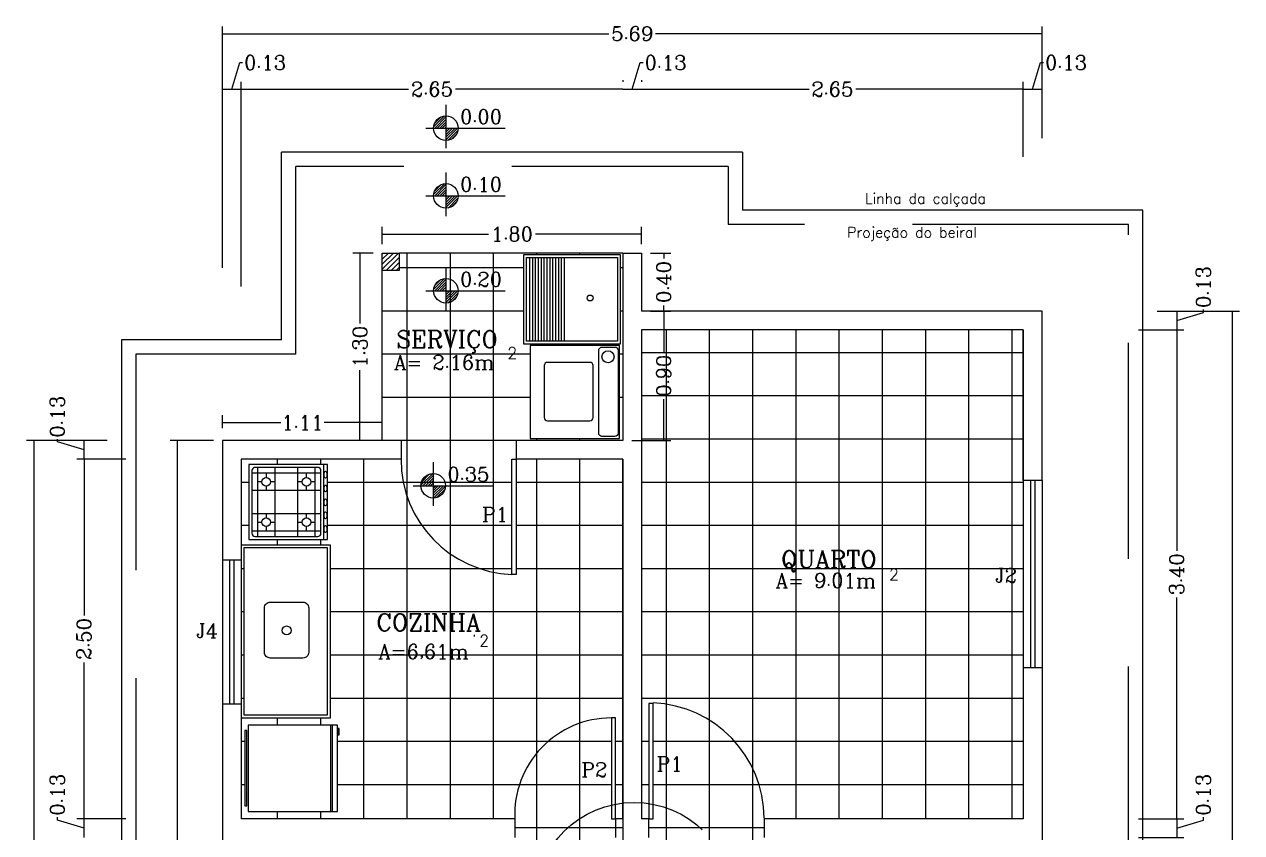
# Model space of a CAD drawing. Extents: x 359 to 444.1, y -24.8 to 1.
# Drawn here: x 359.03 to 367.49, y -4.57 to 1.05 of the extents above; entities that cross this region are included whole.
import ezdxf

# ---------------------------------------------------------------- set-up
doc = ezdxf.new("R2010")
doc.units = 0
doc.header["$LTSCALE"] = 20
doc.linetypes.add('DASHED2', pattern=[0.375, 0.25, -0.125])
doc.layers.get('0').update_dxf_attribs({"linetype": 'CONTINUOUS'})
doc.layers.get('DEFPOINTS').update_dxf_attribs({"linetype": 'CONTINUOUS'})
for name, color, linetype in [('CONCRETO', 5, 'CONTINUOUS'), ('COTAS', 244, 'CONTINUOUS'), ('JANELA', 5, 'CONTINUOUS'), ('PAREDE', 7, 'CONTINUOUS'), ('PILAR', 1, 'CONTINUOUS'), ('PISO', 30, 'CONTINUOUS'), ('PORTA', 1, 'CONTINUOUS'), ('PORTA2', 30, 'CONTINUOUS'), ('PROJEÇÃO', 30, 'DASHED2'), ('TEXTO', 1, 'CONTINUOUS'), ('VISTAP', 244, 'CONTINUOUS')]:
    doc.layers.add(name, color=color, linetype=linetype)
doc.styles.add('ROMANC', font='ROMANC.SHX')
doc.dimstyles.get("Standard").update_dxf_attribs({"dimtxt": 0.1, "dimasz": 0.18, "dimexe": 0.05, "dimexo": 0.0625, "dimgap": 0.01, "dimtad": 0, "dimzin": 0, "dimtxsty": 'ROMANC', "dimblk1": 'NONE', "dimblk2": 'NONE', "dimsah": 1, "dimcen": 0.09, "dimclrd": 30, "dimclre": 30, "dimazin": 3, "dimtfac": 1, "dimtdec": 4, "dimtofl": 0, "dimtmove": 0, "dimatfit": 3, "dimtolj": 1, "dimtzin": 0})

# ---------------------------------------------------------------- blocks, each defined once
blk = doc.blocks.new('*D117')
at = {"color": 30, "linetype": 'BYBLOCK'}
for p, q in [((402.8638, -7.5214), (403.434, -7.5214)), ((403.384, -7.5214), (403.384, -11.294)), ((403.384, -15.3914), (403.384, -11.6188)), ((402.8638, -15.3914), (403.434, -15.3914))]:
    blk.add_line(p, q, dxfattribs=at)
at = {"layer": 'DEFPOINTS', "color": 0, "linetype": 'BYBLOCK'}
for p in [(402.0638, -7.5214), (402.0638, -15.3914), (403.384, -15.3914)]:
    blk.add_point(p, dxfattribs=at)
at = {"color": 0, "linetype": 'BYBLOCK', "insert": (403.384, -11.4564), "char_height": 0.1, "attachment_point": 5, "rotation": 90, "style": 'ROMANC'}
blk.add_mtext('\\A1;7.87', dxfattribs=at)
blk = doc.blocks.new('_NONE')
at = {"color": 0, "linetype": 'BYBLOCK'}
blk.add_circle((0, 0), 0.25, dxfattribs=at)
blk = doc.blocks.new('*D123')
at = {"color": 30, "linetype": 'BYBLOCK'}
for p, q in [((395.521, -8.4214), (395.0143, -8.4214)), ((395.0643, -8.4214), (395.0643, -11.319)), ((395.0643, -14.5414), (395.0643, -11.6438)), ((395.521, -14.5414), (395.0143, -14.5414))]:
    blk.add_line(p, q, dxfattribs=at)
at = {"layer": 'DEFPOINTS', "color": 0, "linetype": 'BYBLOCK'}
for p in [(395.0643, -8.4214), (396.321, -8.4214), (396.321, -14.5414)]:
    blk.add_point(p, dxfattribs=at)
at = {"color": 0, "linetype": 'BYBLOCK', "insert": (395.0643, -11.4814), "char_height": 0.1, "attachment_point": 5, "rotation": 90, "style": 'ROMANC'}
blk.add_mtext('\\A1;6.12', dxfattribs=at)
blk = doc.blocks.new('*D122')
at = {"color": 30, "linetype": 'BYBLOCK'}
for p, q in [((395.2285, -8.4309), (395.2285, -8.4109)), ((395.4135, -8.4864), (395.2285, -8.4309)), ((395.5738, -8.4214), (395.3635, -8.4214)), ((395.4135, -8.5514), (395.4135, -8.4214))]:
    blk.add_line(p, q, dxfattribs=at)
at = {"layer": 'DEFPOINTS', "color": 0, "linetype": 'BYBLOCK'}
for p in [(395.4135, -8.4214), (396.3738, -8.4214), (396.5038, -8.5514)]:
    blk.add_point(p, dxfattribs=at)
at = {"color": 0, "linetype": 'BYBLOCK', "insert": (395.2285, -8.4009), "char_height": 0.1, "attachment_point": 4, "rotation": 90, "style": 'ROMANC'}
blk.add_mtext('\\A1;0.13', dxfattribs=at)
blk = doc.blocks.new('*D121')
at = {"color": 30, "linetype": 'BYBLOCK'}
for p, q in [((395.7038, -8.5514), (395.3635, -8.5514)), ((395.4135, -8.5514), (395.4135, -9.6369)), ((395.4135, -11.0472), (395.4135, -9.9617))]:
    blk.add_line(p, q, dxfattribs=at)
at = {"layer": 'DEFPOINTS', "color": 0, "linetype": 'BYBLOCK'}
for p in [(395.4135, -8.5514), (396.5038, -8.5514), (396.5038, -11.0472)]:
    blk.add_point(p, dxfattribs=at)
at = {"color": 0, "linetype": 'BYBLOCK', "insert": (395.4135, -9.7993), "char_height": 0.1, "attachment_point": 5, "rotation": 90, "style": 'ROMANC'}
blk.add_mtext('\\A1;2.50', dxfattribs=at)
blk = doc.blocks.new('*D120')
at = {"color": 30, "linetype": 'BYBLOCK'}
for p, q in [((395.2285, -11.0567), (395.2285, -11.0367)), ((395.4135, -11.1122), (395.2285, -11.0567)), ((395.7038, -11.0472), (395.3635, -11.0472)), ((395.4135, -11.1772), (395.4135, -11.0472))]:
    blk.add_line(p, q, dxfattribs=at)
at = {"layer": 'DEFPOINTS', "color": 0, "linetype": 'BYBLOCK'}
for p in [(395.4135, -11.0472), (396.5038, -11.0472), (396.5038, -11.1772)]:
    blk.add_point(p, dxfattribs=at)
at = {"color": 0, "linetype": 'BYBLOCK', "insert": (395.2285, -11.0267), "char_height": 0.1, "attachment_point": 4, "rotation": 90, "style": 'ROMANC'}
blk.add_mtext('\\A1;0.13', dxfattribs=at)
blk = doc.blocks.new('*D111')
at = {"color": 30, "linetype": 'BYBLOCK'}
for p, q in [((402.9993, -7.6514), (402.9993, -9.1869)), ((402.9993, -11.0472), (402.9993, -9.5117)), ((402.7338, -11.0472), (403.0493, -11.0472))]:
    blk.add_line(p, q, dxfattribs=at)
at = {"layer": 'DEFPOINTS', "color": 0, "linetype": 'BYBLOCK'}
for p in [(401.9338, -7.6514), (401.9338, -11.0472), (402.9993, -11.0472)]:
    blk.add_point(p, dxfattribs=at)
at = {"color": 0, "linetype": 'BYBLOCK', "insert": (402.9993, -9.3493), "char_height": 0.1, "attachment_point": 5, "rotation": 90, "style": 'ROMANC'}
blk.add_mtext('\\A1;3.40', dxfattribs=at)
blk = doc.blocks.new('*D93')
at = {"color": 30, "linetype": 'BYBLOCK'}
for p, q in [((396.5038, -5.9807), (397.6664, -5.9807)), ((399.1538, -5.9807), (397.9912, -5.9807)), ((399.1538, -5.9189), (399.1538, -5.9307))]:
    blk.add_line(p, q, dxfattribs=at)
at = {"layer": 'DEFPOINTS', "color": 0, "linetype": 'BYBLOCK'}
for p in [(399.1538, -5.9807), (399.1538, -7.1189), (396.5038, -8.5514)]:
    blk.add_point(p, dxfattribs=at)
at = {"color": 0, "linetype": 'BYBLOCK', "insert": (397.8288, -5.9807), "char_height": 0.1, "attachment_point": 5, "style": 'ROMANC'}
blk.add_mtext('\\A1;2.65', dxfattribs=at)
blk = doc.blocks.new('*D92')
at = {"color": 30, "linetype": 'BYBLOCK'}
for p, q in [((396.4388, -5.9807), (396.4943, -5.7957)), ((396.4943, -5.7957), (396.5143, -5.7957)), ((396.3738, -7.2214), (396.3738, -5.9307)), ((396.3738, -5.9807), (396.5038, -5.9807)), ((396.5038, -7.3514), (396.5038, -5.9307))]:
    blk.add_line(p, q, dxfattribs=at)
at = {"layer": 'DEFPOINTS', "color": 0, "linetype": 'BYBLOCK'}
for p in [(396.5038, -5.9807), (396.3738, -8.4214), (396.5038, -8.5514)]:
    blk.add_point(p, dxfattribs=at)
at = {"color": 0, "linetype": 'BYBLOCK', "insert": (396.5243, -5.7957), "char_height": 0.1, "attachment_point": 4, "style": 'ROMANC'}
blk.add_mtext('\\A1;0.13', dxfattribs=at)
blk = doc.blocks.new('*D87')
at = {"color": 30, "linetype": 'BYBLOCK'}
for p, q in [((396.3113, -8.4214), (396.01, -8.4214)), ((396.06, -8.4214), (396.06, -11.319)), ((396.06, -14.5414), (396.06, -11.6438)), ((396.3113, -14.5414), (396.01, -14.5414))]:
    blk.add_line(p, q, dxfattribs=at)
at = {"layer": 'DEFPOINTS', "color": 0, "linetype": 'BYBLOCK'}
for p in [(396.06, -8.4214), (396.3738, -8.4214), (396.3738, -14.5414)]:
    blk.add_point(p, dxfattribs=at)
at = {"color": 0, "linetype": 'BYBLOCK', "insert": (396.06, -11.4814), "char_height": 0.1, "attachment_point": 5, "rotation": 90, "style": 'ROMANC'}
blk.add_mtext('\\A1;6.12', dxfattribs=at)
blk = doc.blocks.new('*X22')
at = {"color": 0, "linetype": 'CONTINUOUS'}
for p, q in [((422.6177, -8.3639), (422.6993, -8.2823)), ((422.6213, -8.3426), (422.6779, -8.286)), ((422.6316, -8.3676), (422.703, -8.2962)), ((422.6493, -8.3676), (422.703, -8.3139)), ((422.667, -8.3676), (422.703, -8.3316)), ((422.6847, -8.3676), (422.703, -8.3493)), ((422.7023, -8.3676), (422.703, -8.3669)), ((422.703, -8.3846), (422.72, -8.3676)), ((422.703, -8.4023), (422.7377, -8.3676)), ((422.703, -8.42), (422.7554, -8.3676)), ((422.703, -8.4377), (422.773, -8.3676)), ((422.7053, -8.4531), (422.7884, -8.3699)), ((422.7261, -8.4499), (422.7853, -8.3908))]:
    blk.add_line(p, q, dxfattribs=at)
blk = doc.blocks.new('*D112')
at = {"color": 30, "linetype": 'BYBLOCK'}
for p, q in [((402.9993, -11.0472), (402.9993, -11.1772)), ((402.9993, -11.1122), (403.1843, -11.0567)), ((403.1843, -11.0567), (403.1843, -11.0367)), ((402.7338, -11.1772), (403.0493, -11.1772))]:
    blk.add_line(p, q, dxfattribs=at)
at = {"layer": 'DEFPOINTS', "color": 0, "linetype": 'BYBLOCK'}
for p in [(401.9338, -11.0472), (401.9338, -11.1772), (402.9993, -11.1772)]:
    blk.add_point(p, dxfattribs=at)
at = {"color": 0, "linetype": 'BYBLOCK', "insert": (403.1843, -11.0267), "char_height": 0.1, "attachment_point": 4, "rotation": 90, "style": 'ROMANC'}
blk.add_mtext('\\A1;0.13', dxfattribs=at)
blk = doc.blocks.new('*D97')
at = {"color": 30, "linetype": 'BYBLOCK'}
for p, q in [((396.3738, -7.2214), (396.3738, -5.5462)), ((402.0638, -6.3214), (402.0638, -5.5462)), ((396.3738, -5.5962), (399.0564, -5.5962)), ((402.0638, -5.5962), (399.3812, -5.5962))]:
    blk.add_line(p, q, dxfattribs=at)
at = {"layer": 'DEFPOINTS', "color": 0, "linetype": 'BYBLOCK'}
for p in [(402.0638, -5.5962), (402.0638, -7.5214), (396.3738, -8.4214)]:
    blk.add_point(p, dxfattribs=at)
at = {"color": 0, "linetype": 'BYBLOCK', "insert": (399.2188, -5.5962), "char_height": 0.1, "attachment_point": 5, "style": 'ROMANC'}
blk.add_mtext('\\A1;5.69', dxfattribs=at)
blk = doc.blocks.new('*D95')
at = {"color": 30, "linetype": 'BYBLOCK'}
for p, q in [((399.2838, -5.9807), (400.4464, -5.9807)), ((401.9338, -5.9807), (400.7712, -5.9807)), ((401.9338, -6.4514), (401.9338, -5.9307))]:
    blk.add_line(p, q, dxfattribs=at)
at = {"layer": 'DEFPOINTS', "color": 0, "linetype": 'BYBLOCK'}
for p in [(401.9338, -5.9807), (399.2838, -7.1189), (401.9338, -7.6514)]:
    blk.add_point(p, dxfattribs=at)
at = {"color": 0, "linetype": 'BYBLOCK', "insert": (400.6088, -5.9807), "char_height": 0.1, "attachment_point": 5, "style": 'ROMANC'}
blk.add_mtext('\\A1;2.65', dxfattribs=at)
blk = doc.blocks.new('*D124')
at = {"color": 30, "linetype": 'BYBLOCK'}
for p, q in [((399.3463, -7.5214), (399.4878, -7.5214)), ((399.4378, -7.5214), (399.4378, -7.809)), ((399.4378, -8.4214), (399.4378, -8.1338)), ((399.2163, -8.4214), (399.4878, -8.4214))]:
    blk.add_line(p, q, dxfattribs=at)
at = {"layer": 'DEFPOINTS', "color": 0, "linetype": 'BYBLOCK'}
for p in [(399.2838, -7.5214), (399.1538, -8.4214), (399.4378, -8.4214)]:
    blk.add_point(p, dxfattribs=at)
at = {"color": 0, "linetype": 'BYBLOCK', "insert": (399.4378, -7.9714), "char_height": 0.1, "attachment_point": 5, "rotation": 90, "style": 'ROMANC'}
blk.add_mtext('\\A1;0.90', dxfattribs=at)
blk = doc.blocks.new('*X61')
at = {"color": 0, "linetype": 'CONTINUOUS'}
for p, q in [((422.3493, -6.8646), (422.4623, -6.7515)), ((422.3493, -6.8292), (422.4269, -6.7515)), ((422.3493, -6.7938), (422.3916, -6.7515)), ((422.3493, -6.7585), (422.3562, -6.7515)), ((422.3776, -6.8715), (422.4693, -6.7799)), ((422.413, -6.8715), (422.4693, -6.8153)), ((422.4484, -6.8715), (422.4693, -6.8506))]:
    blk.add_line(p, q, dxfattribs=at)
blk = doc.blocks.new('*D94')
at = {"color": 30, "linetype": 'BYBLOCK'}
for p, q in [((399.2188, -5.9807), (399.2743, -5.7957)), ((399.2743, -5.7957), (399.2943, -5.7957)), ((399.1538, -5.9807), (399.2838, -5.9807)), ((399.2838, -5.9189), (399.2838, -5.9307))]:
    blk.add_line(p, q, dxfattribs=at)
at = {"layer": 'DEFPOINTS', "color": 0, "linetype": 'BYBLOCK'}
for p in [(399.2838, -5.9807), (399.1538, -7.1189), (399.2838, -7.1189)]:
    blk.add_point(p, dxfattribs=at)
at = {"color": 0, "linetype": 'BYBLOCK', "insert": (399.3043, -5.7957), "char_height": 0.1, "attachment_point": 4, "style": 'ROMANC'}
blk.add_mtext('\\A1;0.13', dxfattribs=at)
blk = doc.blocks.new('*D91')
at = {"color": 30, "linetype": 'BYBLOCK'}
for p, q in [((396.3738, -8.3351), (396.3738, -8.2457)), ((397.4838, -8.3351), (397.4838, -8.2457)), ((396.3738, -8.2957), (396.7783, -8.2957)), ((397.4838, -8.2957), (397.0793, -8.2957))]:
    blk.add_line(p, q, dxfattribs=at)
at = {"layer": 'DEFPOINTS', "color": 0, "linetype": 'BYBLOCK'}
for p in [(397.4838, -8.2957), (396.3738, -8.3976), (397.4838, -8.3976)]:
    blk.add_point(p, dxfattribs=at)
at = {"color": 0, "linetype": 'BYBLOCK', "insert": (396.9288, -8.2957), "char_height": 0.1, "attachment_point": 5, "style": 'ROMANC'}
blk.add_mtext('\\A1;1.11', dxfattribs=at)
blk = doc.blocks.new('*D90')
at = {"color": 30, "linetype": 'BYBLOCK'}
for p, q in [((397.4838, -7.0564), (397.4838, -6.9375)), ((397.4838, -6.9875), (398.2214, -6.9875)), ((399.2838, -6.9875), (398.5462, -6.9875)), ((399.2838, -7.0564), (399.2838, -6.9375))]:
    blk.add_line(p, q, dxfattribs=at)
at = {"layer": 'DEFPOINTS', "color": 0, "linetype": 'BYBLOCK'}
for p in [(399.2838, -6.9875), (397.4838, -7.1189), (399.2838, -7.1189)]:
    blk.add_point(p, dxfattribs=at)
at = {"color": 0, "linetype": 'BYBLOCK', "insert": (398.3838, -6.9875), "char_height": 0.1, "attachment_point": 5, "style": 'ROMANC'}
blk.add_mtext('\\A1;1.80', dxfattribs=at)
blk = doc.blocks.new('*D89')
at = {"color": 30, "linetype": 'BYBLOCK'}
for p, q in [((399.3463, -7.1189), (399.4871, -7.1189)), ((399.4371, -7.1189), (399.4371, -7.1578)), ((399.4371, -7.5214), (399.4371, -7.4825)), ((399.3463, -7.5214), (399.4871, -7.5214))]:
    blk.add_line(p, q, dxfattribs=at)
at = {"layer": 'DEFPOINTS', "color": 0, "linetype": 'BYBLOCK'}
for p in [(399.2838, -7.1189), (399.2838, -7.5214), (399.4371, -7.5214)]:
    blk.add_point(p, dxfattribs=at)
at = {"color": 0, "linetype": 'BYBLOCK', "insert": (399.4371, -7.3202), "char_height": 0.1, "attachment_point": 5, "rotation": 90, "style": 'ROMANC'}
blk.add_mtext('\\A1;0.40', dxfattribs=at)
blk = doc.blocks.new('*D88')
at = {"color": 30, "linetype": 'BYBLOCK'}
for p, q in [((397.4213, -7.1189), (397.2781, -7.1189)), ((397.3281, -7.1189), (397.3281, -7.6078)), ((397.3281, -8.4214), (397.3281, -7.9325)), ((397.4213, -8.4214), (397.2781, -8.4214))]:
    blk.add_line(p, q, dxfattribs=at)
at = {"layer": 'DEFPOINTS', "color": 0, "linetype": 'BYBLOCK'}
for p in [(397.3281, -7.1189), (397.4838, -7.1189), (397.4838, -8.4214)]:
    blk.add_point(p, dxfattribs=at)
at = {"color": 0, "linetype": 'BYBLOCK', "insert": (397.3281, -7.7702), "char_height": 0.1, "attachment_point": 5, "rotation": 90, "style": 'ROMANC'}
blk.add_mtext('\\A1;1.30', dxfattribs=at)
blk = doc.blocks.new('*X23')
at = {"color": 0, "linetype": 'CONTINUOUS'}
for p, q in [((422.7061, -7.0027), (422.7799, -6.9289)), ((422.7128, -7.0137), (422.7908, -6.9356)), ((422.7132, -6.9779), (422.755, -6.9361)), ((422.7305, -7.0137), (422.7908, -6.9533)), ((422.7482, -7.0137), (422.7908, -6.971)), ((422.7658, -7.0137), (422.7908, -6.9887)), ((422.7835, -7.0137), (422.7908, -7.0064)), ((422.7908, -7.024), (422.8012, -7.0137)), ((422.7908, -7.0417), (422.8189, -7.0137)), ((422.7908, -7.0594), (422.8365, -7.0137)), ((422.7908, -7.0771), (422.8542, -7.0137)), ((422.7908, -7.0947), (422.8719, -7.0137)), ((422.8054, -7.0979), (422.875, -7.0282)), ((422.8329, -7.088), (422.8652, -7.0557))]:
    blk.add_line(p, q, dxfattribs=at)
blk = doc.blocks.new('*D110')
at = {"color": 30, "linetype": 'BYBLOCK'}
for p, q in [((403.1843, -7.5309), (403.1843, -7.5109)), ((402.8638, -7.5214), (403.0493, -7.5214)), ((402.9993, -7.5214), (402.9993, -7.6514)), ((402.9993, -7.5864), (403.1843, -7.5309)), ((402.7338, -7.6514), (403.0493, -7.6514))]:
    blk.add_line(p, q, dxfattribs=at)
at = {"layer": 'DEFPOINTS', "color": 0, "linetype": 'BYBLOCK'}
for p in [(402.0638, -7.5214), (401.9338, -7.6514), (402.9993, -7.6514)]:
    blk.add_point(p, dxfattribs=at)
at = {"color": 0, "linetype": 'BYBLOCK', "insert": (403.1843, -7.5009), "char_height": 0.1, "attachment_point": 4, "rotation": 90, "style": 'ROMANC'}
blk.add_mtext('\\A1;0.13', dxfattribs=at)
blk = doc.blocks.new('*D96')
at = {"color": 30, "linetype": 'BYBLOCK'}
for p, q in [((401.9988, -5.9807), (402.0543, -5.7957)), ((402.0543, -5.7957), (402.0743, -5.7957)), ((401.9338, -5.9807), (402.0638, -5.9807)), ((402.0638, -6.3214), (402.0638, -5.9307))]:
    blk.add_line(p, q, dxfattribs=at)
at = {"layer": 'DEFPOINTS', "color": 0, "linetype": 'BYBLOCK'}
for p in [(402.0638, -5.9807), (402.0638, -7.5214), (401.9338, -7.6514)]:
    blk.add_point(p, dxfattribs=at)
at = {"color": 0, "linetype": 'BYBLOCK', "insert": (402.0843, -5.7957), "char_height": 0.1, "attachment_point": 4, "style": 'ROMANC'}
blk.add_mtext('\\A1;0.13', dxfattribs=at)

msp = doc.modelspace()

# ---------------------------------------------------------------- linework, layer by layer
at = {"layer": 'CONCRETO', "color": 244, "linetype": 'CONTINUOUS', "ltscale": 0.2}
for p, q in [((364.0192, 0.1578), (360.8192, 0.1578)), ((360.8192, -1.1447), (360.8192, 0.1578)), ((364.0192, 0.1578), (364.0192, -0.2447)), ((366.7992, -0.2447), (364.0192, -0.2447)), ((366.7992, -9.5147), (366.7992, -0.2447)), ((359.7092, -1.1447), (359.7092, -8.6647)), ((360.8192, -1.1447), (359.7092, -1.1447))]:
    msp.add_line(p, q, dxfattribs=at)
at = {"layer": 'DEFPOINTS', "color": 0, "linetype": 'BYBLOCK'}
for p in [(363.1892, -1.0747), (366.0992, -2.1347), (366.0992, -2.1347), (365.9692, -2.3647), (365.9692, -2.3647), (363.3192, -2.3747), (365.9692, -4.4662)]:
    msp.add_point(p, dxfattribs=at)
at = {"layer": 'JANELA', "color": 244}
for p, q in [((365.9692, -2.1222), (365.9692, -3.4222)), ((366.0992, -2.1222), (366.0992, -3.4222)), ((360.4092, -2.674), (360.4092, -3.674)), ((360.5392, -2.674), (360.5392, -3.674))]:
    msp.add_line(p, q, dxfattribs=at)
at = {"layer": 'JANELA', "color": 1}
for p, q in [((366.0192, -2.1222), (366.0192, -3.4222)), ((366.0492, -2.1222), (366.0492, -3.4222)), ((360.4592, -2.674), (360.4592, -3.674)), ((360.4892, -2.674), (360.4892, -3.674))]:
    msp.add_line(p, q, dxfattribs=at)
at = {"layer": 'JANELA', "color": 30}
for p, q in [((360.5586, -2.7347), (360.5392, -2.7347)), ((360.5586, -3.0347), (360.5392, -3.0347)), ((360.5586, -3.3347), (360.5392, -3.3347)), ((360.5586, -3.6347), (360.5392, -3.6347)), ((360.5642, -3.9347), (360.5392, -3.9347)), ((363.1892, -3.9347), (363.1392, -3.9347)), ((363.3692, -3.9347), (363.3192, -3.9347)), ((360.5642, -4.2347), (360.5392, -4.2347)), ((363.1892, -4.2347), (363.1392, -4.2347)), ((363.3692, -4.2347), (363.3192, -4.2347))]:
    msp.add_line(p, q, dxfattribs=at)
at = {"layer": 'PAREDE', "color": 30}
for p, q in [((362.5892, -0.5422), (362.5892, -0.5521)), ((362.8892, -0.5422), (362.8892, -0.5521)), ((362.5892, -1.1749), (362.5892, -1.1847)), ((362.8892, -1.1749), (362.8892, -1.1847)), ((362.5892, -1.8293), (362.5892, -1.8447)), ((362.8892, -1.8293), (362.8892, -1.8447)), ((360.7892, -3.7698), (360.7892, -3.8199)), ((361.0892, -3.7698), (361.0892, -3.8199)), ((360.7892, -4.4199), (360.7892, -4.4704)), ((361.0892, -4.4199), (361.0892, -4.4704))]:
    msp.add_line(p, q, dxfattribs=at)
at = {"layer": 'PAREDE', "linetype": 'CONTINUOUS'}
for p, q in [((363.1892, -0.5422), (363.3192, -0.5422)), ((363.3192, -0.5422), (363.3192, -0.9447)), ((366.0992, -3.4222), (366.0992, -5.4013))]:
    msp.add_line(p, q, dxfattribs=at)
at = {"layer": 'PAREDE'}
for p, q in [((363.1892, -0.5422), (363.1892, -1.8447)), ((363.1892, -0.9447), (363.1892, -0.9447)), ((366.0992, -0.9447), (363.3192, -0.9447)), ((366.0992, -2.1222), (366.0992, -0.9447)), ((363.3192, -1.0747), (363.3192, -4.4704)), ((365.9692, -1.0747), (363.3192, -1.0747)), ((365.9692, -1.0747), (365.9692, -2.1222)), ((365.9692, -2.1222), (365.9692, -1.0747)), ((360.4092, -1.8447), (360.4092, -2.674)), ((361.6492, -1.8447), (360.4092, -1.8447)), ((361.6492, -1.8447), (361.6492, -1.9747)), ((362.4492, -1.8447), (362.4492, -1.9747)), ((363.1892, -1.8447), (362.4492, -1.8447)), ((361.6492, -1.9747), (360.5392, -1.9747)), ((360.5392, -1.9747), (360.5392, -2.674)), ((363.1892, -1.9747), (362.4492, -1.9747)), ((363.1892, -1.9747), (363.1892, -4.4704)), ((366.0992, -2.1222), (365.9692, -2.1222)), ((360.5392, -2.674), (360.4092, -2.674)), ((365.9692, -3.4222), (365.9692, -4.4704)), ((366.0992, -3.4222), (365.9692, -3.4222)), ((360.5392, -3.674), (360.4092, -3.674)), ((360.4092, -3.674), (360.4092, -7.9647)), ((360.5392, -3.674), (360.5392, -4.4704)), ((362.4392, -4.4704), (360.5392, -4.4704)), ((362.4392, -4.4704), (362.4392, -4.6004)), ((363.1892, -4.4704), (363.1392, -4.4704)), ((363.1392, -4.4704), (363.1392, -4.6004)), ((363.3692, -4.4704), (363.3192, -4.4704)), ((363.3692, -4.6004), (363.3692, -4.4704)), ((364.1692, -4.4704), (364.1692, -4.6004)), ((364.2192, -4.4704), (364.1692, -4.4704)), ((364.2192, -4.4704), (364.2192, -4.4704)), ((364.2192, -4.4704), (364.2192, -4.4704)), ((365.9692, -4.4704), (364.2192, -4.4704))]:
    msp.add_line(p, q, dxfattribs=at)
at = {"layer": 'PAREDE', "color": 7, "linetype": 'CONTINUOUS'}
msp.add_line((363.1892, -4.4704), (363.1892, -1.9747), dxfattribs=at)
at = {"layer": 'PILAR', "color": 1, "linetype": 'CONTINUOUS'}
for p, q in [((361.5192, -0.5422), (361.6392, -0.5422)), ((361.5192, -0.6622), (361.5192, -0.5422)), ((361.6392, -0.6622), (361.6392, -0.5422)), ((361.5192, -0.6622), (361.6392, -0.6622))]:
    msp.add_line(p, q, dxfattribs=at)
at = {"layer": 'PISO'}
for p, q in [((363.1892, -0.5422), (361.6392, -0.5422)), ((362.5013, -0.6447), (361.6392, -0.6447)), ((363.1892, -0.6447), (363.1715, -0.6447)), ((362.5013, -0.9447), (361.5192, -0.9447)), ((363.1892, -0.9447), (363.1715, -0.9447)), ((362.5459, -1.2447), (361.5192, -1.2447)), ((363.1892, -1.2447), (363.1666, -1.2447)), ((362.5459, -1.5447), (361.5192, -1.5447)), ((363.1892, -1.5447), (363.1666, -1.5447)), ((362.4492, -1.8447), (361.6492, -1.8447)), ((362.1592, -3.2061), (362.1592, -3.1944))]:
    msp.add_line(p, q, dxfattribs=at)
at = {"layer": 'PISO', "color": 30}
for p, q in [((361.6892, -0.5422), (361.6892, -4.4704)), ((361.9892, -0.5422), (361.9892, -4.4704)), ((362.2892, -0.5422), (362.2892, -4.4704)), ((363.4892, -1.0747), (363.4892, -8.6847)), ((363.7892, -1.0747), (363.7892, -8.6847)), ((364.0892, -1.0747), (364.0892, -8.6847)), ((364.3892, -1.0747), (364.3892, -4.4704)), ((364.6892, -1.0747), (364.6892, -4.4704)), ((364.9892, -1.0747), (364.9892, -4.4704)), ((365.2892, -1.0747), (365.2892, -4.4704)), ((365.5892, -1.0747), (365.5892, -4.4704)), ((365.8892, -1.0747), (365.8892, -4.4704)), ((365.9692, -1.2347), (363.3192, -1.2347)), ((365.9692, -1.5347), (363.3192, -1.5347)), ((365.9692, -1.8347), (363.3192, -1.8347)), ((360.7892, -1.9747), (360.7892, -2.0108)), ((361.0892, -1.9747), (361.0892, -2.0108)), ((361.3892, -1.9747), (361.3892, -4.4704)), ((361.3892, -1.9747), (361.3892, -4.4704)), ((362.5892, -1.9747), (362.5892, -8.8147)), ((362.8892, -1.9747), (362.8892, -8.8147)), ((363.1892, -1.9747), (363.1892, -5.5004)), ((360.5933, -2.1347), (360.5392, -2.1347)), ((362.4192, -2.1347), (361.1383, -2.1347)), ((363.1892, -2.1347), (362.4492, -2.1347)), ((365.9692, -2.1347), (363.3192, -2.1347)), ((360.5933, -2.4347), (360.5392, -2.4347)), ((362.4192, -2.4347), (361.1383, -2.4347)), ((363.1892, -2.4347), (362.4492, -2.4347)), ((365.9692, -2.4347), (363.3192, -2.4347)), ((360.7892, -2.5308), (360.7892, -2.5698)), ((361.0892, -2.5308), (361.0892, -2.5698)), ((362.4192, -2.7347), (361.1586, -2.7347)), ((363.1892, -2.7347), (362.4492, -2.7347)), ((365.9692, -2.7347), (363.3192, -2.7347)), ((363.1892, -3.0347), (361.1586, -3.0347)), ((365.9692, -3.0347), (363.3192, -3.0347)), ((363.1892, -3.3347), (361.1586, -3.3347)), ((365.9692, -3.3347), (363.3192, -3.3347)), ((363.1892, -3.6347), (361.1586, -3.6347)), ((365.9692, -3.6347), (363.3192, -3.6347)), ((363.1092, -3.9347), (361.2076, -3.9347)), ((365.9692, -3.9347), (363.3992, -3.9347)), ((363.1092, -4.2347), (361.2076, -4.2347)), ((365.9692, -4.2347), (363.3992, -4.2347)), ((363.1892, -4.5347), (362.4392, -4.5347)), ((364.1692, -4.5347), (363.3692, -4.5347))]:
    msp.add_line(p, q, dxfattribs=at)
at = {"layer": 'PISO', "color": 30, "linetype": 'CONTINUOUS'}
msp.add_line((361.5192, -1.8447), (361.5192, -0.6622), dxfattribs=at)
at = {"layer": 'PORTA'}
for points in [[(362.4192, -1.9747), (362.4492, -1.9747), (362.4492, -2.7747), (362.4192, -2.7747)], [(363.3992, -3.6704), (363.3692, -3.6704), (363.3692, -4.4704), (363.3992, -4.4704)], [(363.1092, -4.4704), (363.1392, -4.4704), (363.1392, -3.7704), (363.1092, -3.7704)]]:
    msp.add_lwpolyline(points, close=True, dxfattribs=at)
at = {"layer": 'PORTA2'}
for centre, start, end in [((362.4498, -1.9747), 180, 267.81062), ((363.3686, -4.4668), 0, 87.81062)]:
    msp.add_arc(centre, 0.8006, start, end, dxfattribs=at)
at = {"layer": 'PORTA2', "color": 30}
msp.add_arc((363.1092, -4.4411), 0.6706, 90, 182.5089, dxfattribs=at)
at = {"layer": 'PROJEÇÃO', "color": 30, "linetype": 'DASHED2', "ltscale": 0.3}
for p, q in [((363.9192, 0.0578), (360.9192, 0.0578)), ((360.9192, -1.2447), (360.9192, 0.0578)), ((363.9192, 0.0578), (363.9192, -0.3447)), ((366.6992, -0.3447), (363.9192, -0.3447)), ((366.6992, -9.4147), (366.6992, -0.3447)), ((359.8092, -1.2447), (359.8092, -8.5647)), ((360.9192, -1.2447), (359.8092, -1.2447))]:
    msp.add_line(p, q, dxfattribs=at)
at = {"layer": 'PROJEÇÃO', "linetype": 'DASHED2', "ltscale": 0.3}
msp.add_circle((363.267, -5.0424), 0.685, dxfattribs=at)
at = {"layer": 'TEXTO', "color": 1, "linetype": 'CONTINUOUS'}
for p, q in [((361.9608, 0.488), (361.9608, 0.1851)), ((361.8208, 0.3249), (362.3729, 0.3249)), ((361.9608, 0.0179), (361.9608, -0.285)), ((361.8208, -0.1452), (362.3729, -0.1452)), ((361.873, -1.9952), (361.873, -2.2981)), ((361.733, -2.1583), (362.2851, -2.1583))]:
    msp.add_line(p, q, dxfattribs=at)
at = {"layer": 'TEXTO', "linetype": 'CONTINUOUS'}
for p, q in [((361.9608, -0.6412), (361.9608, -0.9441)), ((361.8208, -0.8043), (362.3729, -0.8043))]:
    msp.add_line(p, q, dxfattribs=at)
at = {"layer": 'TEXTO', "color": 1, "linetype": 'CONTINUOUS'}
for centre in [(361.9608, 0.3249), (361.9608, -0.1452), (361.873, -2.1583)]:
    msp.add_circle(centre, 0.0854, dxfattribs=at)
at = {"layer": 'TEXTO', "linetype": 'CONTINUOUS'}
msp.add_circle((361.9608, -0.8043), 0.0854, dxfattribs=at)
at = {"layer": 'VISTAP', "color": 244, "linetype": 'CONTINUOUS'}
for p, q in [((362.5213, -0.5721), (363.1515, -0.5721)), ((362.5213, -1.1549), (362.5213, -0.5721)), ((362.5413, -0.5721), (362.5413, -1.1549)), ((362.5613, -0.5721), (362.5613, -1.1549)), ((362.5813, -0.5721), (362.5813, -1.1549)), ((362.6013, -0.5721), (362.6013, -1.1549)), ((362.6213, -0.5721), (362.6213, -1.1549)), ((362.6413, -0.5721), (362.6413, -1.1549)), ((362.6613, -0.5721), (362.6613, -1.1549)), ((362.6813, -0.5721), (362.6813, -1.1549)), ((362.7013, -0.5721), (362.7013, -1.1549)), ((362.7213, -0.5721), (362.7213, -1.1549)), ((362.7413, -0.5721), (362.7413, -1.1549)), ((362.7613, -0.5721), (362.7613, -1.1549)), ((362.7813, -0.5721), (362.7813, -1.1549)), ((363.1515, -0.5721), (363.1515, -1.1549)), ((363.1515, -1.1549), (362.5213, -1.1549)), ((361.1383, -2.0108), (360.5933, -2.0108)), ((360.5933, -2.0108), (360.5933, -2.5308)), ((361.1133, -2.5308), (361.1133, -2.0108)), ((361.1383, -2.5308), (361.1383, -2.0108)), ((360.6133, -2.0533), (360.6133, -2.4883)), ((361.0933, -2.0708), (360.6133, -2.0708)), ((361.0708, -2.0308), (360.6358, -2.0308)), ((360.6533, -2.0308), (360.6533, -2.5108)), ((360.7133, -2.0708), (360.7133, -2.1008)), ((360.7733, -2.0308), (360.7733, -2.5108)), ((360.9333, -2.5108), (360.9333, -2.0308)), ((360.9933, -2.1008), (360.9933, -2.0708)), ((361.0533, -2.5108), (361.0533, -2.0308)), ((361.0933, -2.4883), (361.0933, -2.0533)), ((361.0933, -2.1908), (360.6133, -2.1908)), ((360.6833, -2.1308), (360.6533, -2.1308)), ((360.7133, -2.1608), (360.7133, -2.1908)), ((360.7733, -2.1308), (360.7433, -2.1308)), ((360.9633, -2.1308), (360.9333, -2.1308)), ((360.9933, -2.1908), (360.9933, -2.1608)), ((361.0533, -2.1308), (361.0233, -2.1308)), ((360.6133, -2.3508), (361.0933, -2.3508)), ((360.7133, -2.3508), (360.7133, -2.3808)), ((360.9933, -2.3808), (360.9933, -2.3508)), ((360.6533, -2.4108), (360.6833, -2.4108)), ((360.7133, -2.4408), (360.7133, -2.4708)), ((360.7433, -2.4108), (360.7733, -2.4108)), ((360.9333, -2.4108), (360.9633, -2.4108)), ((360.9933, -2.4708), (360.9933, -2.4408)), ((361.0233, -2.4108), (361.0533, -2.4108)), ((360.5933, -2.5308), (361.1383, -2.5308)), ((360.6133, -2.4708), (361.0933, -2.4708)), ((360.6358, -2.5108), (361.0708, -2.5108)), ((361.1586, -2.5698), (360.5386, -2.5698)), ((361.1586, -3.7698), (361.1586, -2.5698)), ((360.5386, -3.7698), (361.1586, -3.7698)), ((360.5876, -3.8199), (360.5876, -4.4199)), ((361.2076, -3.8199), (360.5876, -3.8199)), ((361.1625, -4.4199), (361.1625, -3.8199)), ((361.1725, -4.4199), (361.1725, -3.8199)), ((361.2076, -4.4199), (361.2076, -3.8199)), ((360.5876, -4.4199), (361.2076, -4.4199))]:
    msp.add_line(p, q, dxfattribs=at)
for points in [[(362.5013, -1.1749), (362.5013, -0.5521), (363.1715, -0.5521), (363.1715, -1.1749)], [(363.1666, -1.8293), (363.1666, -1.1847), (362.5459, -1.1847), (362.5459, -1.8293)], [(360.5586, -3.7498), (361.1386, -3.7498), (361.1386, -2.5898), (360.5586, -2.5898)], [(360.5797, -4.3808), (360.5797, -3.8572), (360.5642, -3.8572), (360.5642, -4.3808)], [(361.2096, -3.843), (361.2096, -3.8886), (361.2198, -3.8886), (361.2198, -3.843)]]:
    msp.add_lwpolyline(points, close=True, dxfattribs=at)
for points in [[(363.1561, -1.2177), (363.1561, -1.7936, -0.414214), (363.1336, -1.8161), (363.0442, -1.8161, -0.414214), (363.0217, -1.7936), (363.0217, -1.2177, -0.414214), (363.0442, -1.1952), (363.1336, -1.1952, -0.414214)], [(362.6438, -1.3239), (362.6438, -1.6845, 0.414214), (362.6663, -1.707), (362.96, -1.707, 0.414214), (362.9825, -1.6845), (362.9825, -1.3239, 0.414214), (362.96, -1.3014), (362.6663, -1.3014, 0.414214)], [(360.968, -3.355), (360.7416, -3.355, -0.414214), (360.7016, -3.315), (360.7016, -3.006, -0.414214), (360.7416, -2.966), (360.968, -2.966, -0.414214), (361.008, -3.006), (361.008, -3.315, -0.414214)]]:
    msp.add_lwpolyline(points, format="xyb", close=True, dxfattribs=at)
for centre, radius in [((362.9619, -0.8544), 0.0202), ((363.0861, -1.2623), 0.042), ((360.7133, -2.1308), 0.03), ((360.9933, -2.1308), 0.03), ((360.7133, -2.4108), 0.03), ((360.9933, -2.4108), 0.03), ((360.8548, -3.1632), 0.031)]:
    msp.add_circle(centre, radius, dxfattribs=at)
for centre, start, end in [((360.6358, -2.0533), 90, 180), ((361.0708, -2.0533), 0, 90), ((360.6358, -2.4883), 180, 270), ((361.0708, -2.4883), 270, 360)]:
    msp.add_arc(centre, 0.0225, start, end, dxfattribs=at)
for centre in [(361.1242, -2.081), (361.1242, -2.1771), (361.1242, -2.2731), (361.1242, -2.3643), (361.1242, -2.4579)]:
    msp.add_ellipse(centre, major_axis=(0, 0.024), ratio=0.400522, dxfattribs=at)

# ---------------------------------------------------------------- block references
at = {"layer": 'PILAR', "linetype": 'CONTINUOUS'}
msp.add_blockref('*X61', (-60.83, 6.2094), dxfattribs=at)
at = {"layer": 'TEXTO', "linetype": 'CONTINUOUS'}
for name, p in [('*X23', (-60.83, 7.3386)), ('*X23', (-60.83, 6.8684)), ('*X23', (-60.83, 6.2094)), ('*X22', (-60.83, 6.2094))]:
    msp.add_blockref(name, p, dxfattribs=at)

# ---------------------------------------------------------------- texts
at = {"layer": 'TEXTO', "color": 1, "linetype": 'CONTINUOUS', "style": 'ROMANC'}
for s, p in [('0.00', (362.059, 0.3545)), ('0.10', (362.059, -0.1156)), ('0.35', (361.9712, -2.1286))]:
    msp.add_text(s, height=0.1, dxfattribs=at).set_placement(p)
at = {"layer": 'TEXTO', "color": 244, "ltscale": 0.3, "style": 'ROMANC'}
for s, p in [('Linha da calçada', (364.8702, -0.1994)), ('Projeção do beiral', (364.7465, -0.4342))]:
    msp.add_text(s, height=0.072, dxfattribs=at).set_placement(p)
at = {"layer": 'TEXTO', "linetype": 'CONTINUOUS', "style": 'ROMANC'}
msp.add_text('0.20', height=0.1, dxfattribs=at).set_placement((362.059, -0.7747))
at = {"layer": 'TEXTO', "ltscale": 0.3, "style": 'ROMANC'}
for s, height, p in [('SERVIÇO', 0.12, (361.6165, -1.2006)), ('A= 2.16m', 0.1, (361.6003, -1.3514)), ('2', 0.08, (362.3872, -1.2768)), ('QUARTO', 0.12, (364.2878, -2.7286)), ('A= 9.01m', 0.1, (364.2496, -2.8663)), ('2', 0.08, (365.0364, -2.8151)), ('J2', 0.1, (365.7748, -2.8299)), ('COZINHA', 0.12, (361.4779, -3.1674)), ('2', 0.08, (362.192, -3.2743)), ('A=6,61m', 0.1, (361.4905, -3.3595)), ('P1', 0.1, (363.4245, -4.1397)), ('P2', 0.1, (362.9007, -4.1796))]:
    msp.add_text(s, height=height, dxfattribs=at).set_placement(p)
at = {"layer": 'TEXTO', "color": 1, "ltscale": 0.3, "style": 'ROMANC'}
for s, p in [('P1', (362.2119, -2.4068)), ('J4', (360.2279, -3.2146))]:
    msp.add_text(s, height=0.1, dxfattribs=at).set_placement(p)

# ---------------------------------------------------------------- dimensions: what is measured, and where the dimension line sits
at = {"layer": 'COTAS', "linetype": 'CONTINUOUS'}
for base, p1, p2, override, picture, middle in [((366.0992, 0.9805), (360.4092, -1.8447), (366.0992, -0.9447), {"dimexo": 1.2}, '*D97', (363.2542, 0.9805)), ((360.5392, 0.596), (360.4092, -1.8447), (360.5392, -1.9747), {"dimexo": 1.2}, '*D92', (360.5597, 0.781)), ((363.3192, 0.596), (363.1892, -0.5422), (363.3192, -0.5422), {"dimexo": 1.2, "dimse1": 1}, '*D94', (363.3397, 0.781)), ((366.0992, 0.596), (365.9692, -1.0747), (366.0992, -0.9447), {"dimexo": 1.2, "dimse1": 1}, '*D96', (366.1197, 0.781)), ((363.1892, 0.596), (360.5392, -1.9747), (363.1892, -0.5422), {"dimexo": 1.2, "dimse1": 1}, '*D93', (361.8642, 0.596)), ((365.9692, 0.596), (363.3192, -0.5422), (365.9692, -1.0747), {"dimexo": 1.2, "dimse1": 1}, '*D95', (364.6442, 0.596))]:
    dim = msp.add_linear_dim(base=base, p1=p1, p2=p2, dimstyle='STANDARD', override=override, dxfattribs=at)
    dim.commit()
    dim.dimension.update_dxf_attribs({"geometry": picture, "text_midpoint": middle, "insert": (-35.9646, 6.5767)})
for base, p1, p2, picture, middle in [((363.3192, -0.4108), (361.5192, -0.5422), (363.3192, -0.5422), '*D90', (362.4192, -0.4108)), ((361.5192, -1.7189), (360.4092, -1.8209), (361.5192, -1.8209), '*D91', (360.9642, -1.7189))]:
    dim = msp.add_linear_dim(base=base, p1=p1, p2=p2, dimstyle='STANDARD', dxfattribs=at)
    dim.commit()
    dim.dimension.update_dxf_attribs({"geometry": picture, "text_midpoint": middle, "insert": (-35.9646, 6.5767)})
for base, p1, p2, picture, middle in [((361.3635, -0.5422), (361.5192, -1.8447), (361.5192, -0.5422), '*D88', (361.3635, -1.1934)), ((363.4725, -0.9447), (363.3192, -0.5422), (363.3192, -0.9447), '*D89', (363.4725, -0.7434)), ((363.4732, -1.8447), (363.3192, -0.9447), (363.1892, -1.8447), '*D124', (363.4732, -1.3947)), ((360.0954, -1.8447), (360.4092, -7.9647), (360.4092, -1.8447), '*D87', (360.0954, -4.9047))]:
    dim = msp.add_linear_dim(base=base, p1=p1, p2=p2, angle=90, dimstyle='STANDARD', dxfattribs=at)
    dim.commit()
    dim.dimension.update_dxf_attribs({"geometry": picture, "text_midpoint": middle, "insert": (-35.9646, 6.5767)})
for base, p1, p2, override, picture, middle in [((367.0347, -1.0747), (366.0992, -0.9447), (365.9692, -1.0747), {"dimexo": 0.8}, '*D110', (367.2197, -0.9242)), ((367.4194, -8.8147), (366.0992, -0.9447), (366.0992, -8.8147), {"dimexo": 0.8}, '*D117', (367.4194, -4.8797)), ((367.0347, -4.4704), (365.9692, -1.0747), (365.9692, -4.4704), {"dimexo": 0.8, "dimse1": 1}, '*D111', (367.0347, -2.7725)), ((359.4489, -1.8447), (360.5392, -1.9747), (360.4092, -1.8447), {"dimexo": 0.8, "dimse1": 1}, '*D122', (359.2639, -1.8242)), ((359.0997, -1.8447), (360.3564, -7.9647), (360.3564, -1.8447), {"dimexo": 0.8}, '*D123', (359.0997, -4.9047)), ((359.4489, -1.9747), (360.5392, -4.4704), (360.5392, -1.9747), {"dimexo": 0.8, "dimse1": 1}, '*D121', (359.4489, -3.2225)), ((359.4489, -4.4704), (360.5392, -4.6004), (360.5392, -4.4704), {"dimexo": 0.8, "dimse1": 1}, '*D120', (359.2639, -4.4499)), ((367.0347, -4.6004), (365.9692, -4.4704), (365.9692, -4.6004), {"dimexo": 0.8, "dimse1": 1}, '*D112', (367.2197, -4.4499))]:
    dim = msp.add_linear_dim(base=base, p1=p1, p2=p2, angle=90, dimstyle='STANDARD', override=override, dxfattribs=at)
    dim.commit()
    dim.dimension.update_dxf_attribs({"geometry": picture, "text_midpoint": middle, "insert": (-35.9646, 6.5767)})

doc.saveas('drawing.dxf')
